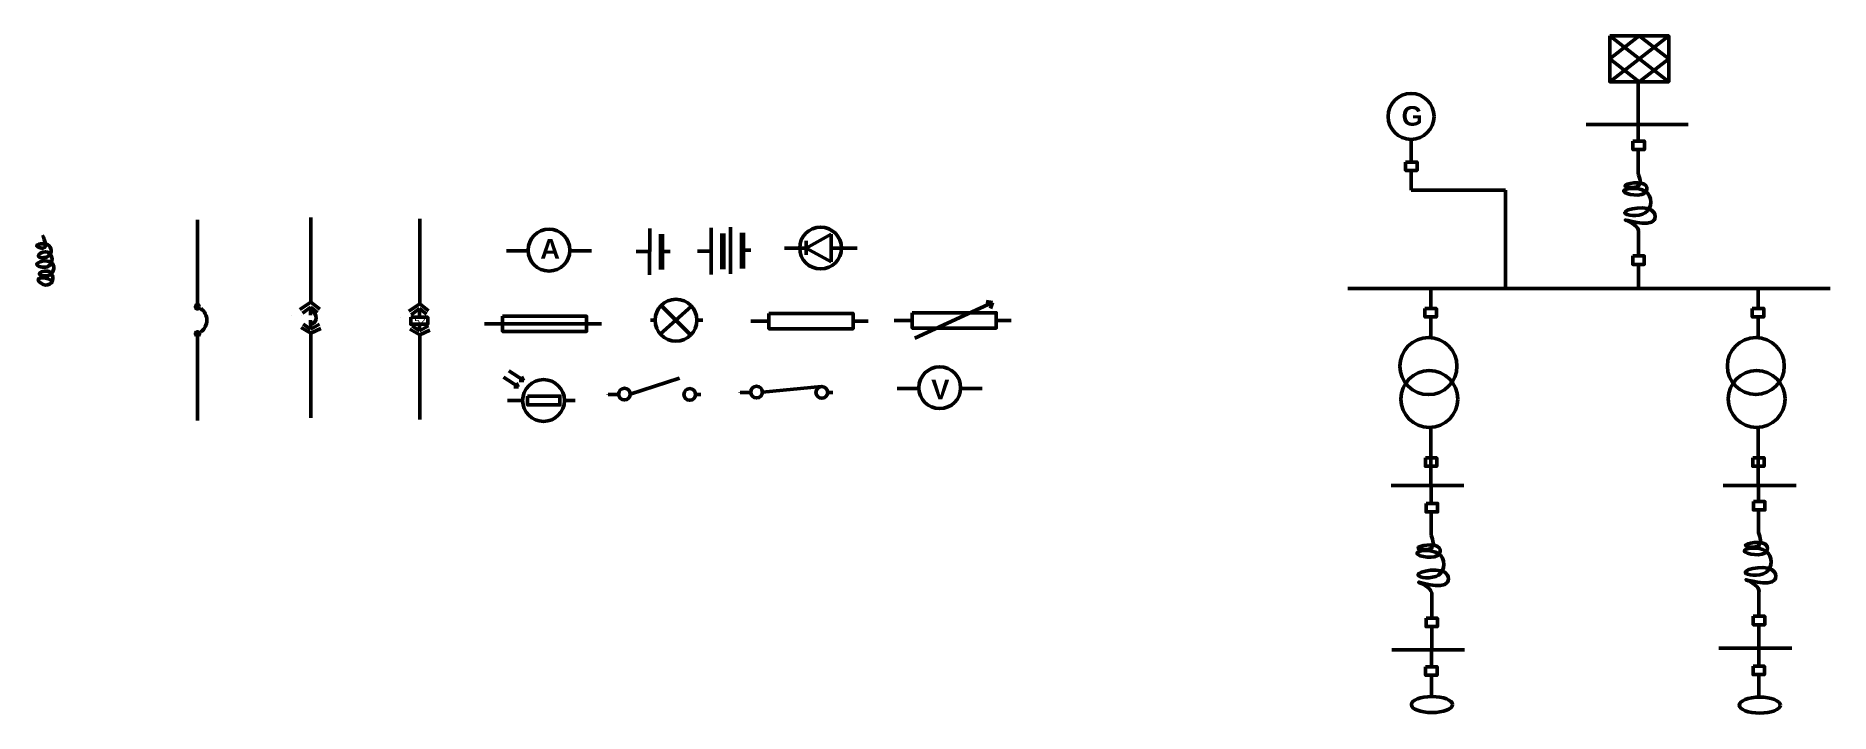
# Model space of a CAD drawing. Header units: inches. Extents: x 5 to 510, y -69 to 121.
import ezdxf

# ---------------------------------------------------------------- set-up
doc = ezdxf.new("R2010")
doc.units = ezdxf.units.IN
doc.header["$MEASUREMENT"] = 0
doc.layers.get('0').update_dxf_attribs({"lineweight": 50})
doc.styles.get("Standard").update_dxf_attribs({"font": 'arial.ttf'})

msp = doc.modelspace()

# ---------------------------------------------------------------- linework, layer by layer
for p, q in [((447.89, 121.33), (464.51, 108.43)), ((464.51, 121.33), (447.89, 108.43)), ((456.2, 121.33), (447.89, 114.88)), ((464.51, 114.88), (456.2, 121.33)), ((464.51, 108.43), (464.51, 121.33)), ((447.89, 108.43), (447.89, 114.88)), ((447.89, 114.88), (456.2, 108.43)), ((456.2, 108.43), (464.51, 114.88)), ((455.86, 96.37), (455.86, 108.43)), ((441.27, 96.37), (470, 96.37)), ((455.86, 96.65), (455.86, 91.68)), ((391.97, 92.18), (391.97, 85.8)), ((455.86, 89.3), (455.86, 82.76)), ((391.97, 83.43), (391.97, 77.85)), ((391.97, 77.85), (418.52, 77.85)), ((418.52, 77.85), (418.52, 50.2)), ((50.3, 69.49), (50.3, 45.59)), ((82.23, 70.22), (82.23, 46.32)), ((112.87, 69.77), (112.87, 45.87)), ((177.66, 67.11), (177.6, 54.03)), ((194.95, 67.24), (194.89, 54.16)), ((200.42, 67.43), (200.36, 54.35)), ((455.98, 66.52), (455.98, 59.35)), ((137.29, 60.79), (143.39, 60.79)), ((155.17, 60.79), (161.27, 60.79)), ((180.97, 60.63), (183.38, 60.63)), ((194.92, 60.7), (191.08, 60.7)), ((203.73, 60.95), (206.14, 60.95)), ((219.84, 61.57), (215.54, 61.57)), ((219.84, 61.57), (221.71, 61.53)), ((221.66, 59.69), (221.66, 63.56)), ((221.71, 61.53), (228.76, 65.49)), ((228.76, 57.66), (221.71, 61.53)), ((228.76, 65.49), (228.76, 57.66)), ((231.63, 61.57), (228.76, 61.57)), ((236.04, 61.57), (231.63, 61.57)), ((177.63, 60.57), (173.79, 60.57)), ((455.98, 56.98), (455.98, 50.2)), ((82.23, 46.32), (79.13, 44.28)), ((82.23, 46.32), (84.72, 44.34)), ((112.87, 45.87), (109.78, 43.84)), ((112.87, 45.87), (115.37, 43.9)), ((252.27, 36.17), (274.12, 46.19)), ((272.38, 46.5), (274.12, 46.19)), ((274.12, 46.19), (273.56, 44.52)), ((374.15, 50.2), (509.94, 50.2)), ((397.58, 50.2), (397.58, 44.54)), ((489.73, 50.22), (489.73, 44.56)), ((76.73, 42.57), (76.73, 42.57)), ((79.73, 42.53), (79.73, 42.53)), ((82.21, 44.96), (79.85, 43.22)), ((82.16, 41.27), (82.2, 38.74)), ((82.21, 44.96), (82.18, 42.66)), ((82.21, 44.96), (84.15, 43.4)), ((107.38, 42.12), (107.38, 42.12)), ((110.38, 42.08), (110.38, 42.08)), ((112.86, 44.52), (110.5, 42.78)), ((112.86, 44.52), (112.83, 42.22)), ((112.86, 44.52), (114.8, 42.96)), ((177.89, 41.29), (179.14, 41.29)), ((189.44, 45.16), (180.62, 37.34)), ((180.88, 45.43), (189.18, 37.06)), ((190.92, 41.29), (192.63, 41.29)), ((206.09, 41.01), (211.21, 41.01)), ((234.89, 41.01), (239.09, 41.01)), ((246.41, 41.17), (251.54, 41.17)), ((275.21, 41.17), (279.42, 41.17)), ((397.58, 42.16), (397.58, 36.31)), ((489.73, 42.18), (489.73, 36.33)), ((50.3, 36.88), (50.3, 12.99)), ((82.23, 37.61), (79.47, 39.19)), ((82.2, 38.74), (80.09, 40.1)), ((82.2, 38.74), (84.71, 40.1)), ((82.23, 37.61), (85.09, 38.93)), ((82.23, 37.61), (82.23, 13.72)), ((112.87, 37.16), (110.12, 38.74)), ((112.85, 38.3), (110.74, 39.65)), ((112.82, 40.09), (112.85, 38.3)), ((112.85, 38.3), (115.36, 39.65)), ((112.87, 37.16), (115.74, 38.48)), ((112.87, 37.16), (112.87, 13.27)), ((131.08, 40.22), (164.08, 40.22)), ((137.98, 27), (142.2, 24.23)), ((141.64, 25.4), (142.2, 24.23)), ((136.47, 25.22), (140.7, 22.44)), ((140.7, 22.44), (139.37, 22.44)), ((140.13, 23.61), (140.7, 22.44)), ((142.2, 24.23), (140.87, 24.23)), ((165.93, 20.43), (165.93, 20.29)), ((165.93, 20.29), (168.87, 20.29)), ((172.17, 20.43), (185.97, 24.96)), ((190.55, 20.29), (192.02, 20.29)), ((203.12, 21), (203.12, 20.86)), ((203.12, 20.86), (206.06, 20.86)), ((209.36, 21), (225.94, 22.56)), ((227.74, 20.86), (229.21, 20.86)), ((247.29, 22.04), (253.39, 22.04)), ((265.17, 22.04), (271.27, 22.04)), ((137.58, 18.64), (141.85, 18.64)), ((153.63, 18.64), (156.63, 18.64)), ((397.58, 11.04), (397.58, -5.27)), ((489.73, 11.06), (489.73, -5.26)), ((489.78, -4.84), (489.78, -9.81)), ((386.34, -5.27), (406.85, -5.27)), ((397.65, -5.38), (397.65, -10.35)), ((479.86, -5.26), (500.37, -5.26)), ((397.65, -12.72), (397.65, -19.27)), ((489.78, -12.18), (489.78, -18.73)), ((489.9, -34.97), (489.9, -42.13)), ((397.77, -35.51), (397.77, -42.67)), ((397.77, -45.05), (397.77, -51.82)), ((489.9, -44.51), (489.9, -51.28)), ((386.51, -51.63), (407.03, -51.63)), ((397.72, -51.39), (397.72, -56.36)), ((478.64, -51.09), (499.16, -51.09)), ((489.88, -51), (489.88, -56.2)), ((397.72, -58.74), (397.72, -64.76)), ((489.88, -58.57), (489.88, -64.89))]:
    msp.add_line(p, q)
at = {"linetype": 'Continuous', "lineweight": 200}
for p, q in [((203.73, 65.84), (203.73, 55.81)), ((180.97, 65.52), (180.97, 55.49)), ((198.26, 65.65), (198.26, 55.62)), ((198.26, 55.62), (198.26, 60.63)), ((203.73, 55.81), (203.73, 60.83)), ((180.97, 55.49), (180.97, 60.51))]:
    msp.add_line(p, q, dxfattribs=at)
for points in [[(447.89, 121.33), (464.51, 121.33), (464.51, 108.43), (447.89, 108.43)], [(454.44, 91.68), (457.66, 91.68), (457.66, 89.3), (454.44, 89.3)], [(390.43, 85.8), (393.65, 85.8), (393.65, 83.43), (390.43, 83.43)], [(454.4, 59.35), (457.62, 59.35), (457.62, 56.98), (454.4, 56.98)], [(110.38, 42.08), (115.13, 42.08), (115.13, 40.09), (110.38, 40.09)], [(136.2, 42.37), (159.88, 42.37), (159.88, 38.07), (136.2, 38.07)], [(211.21, 43.16), (234.89, 43.16), (234.89, 38.85), (211.21, 38.85)], [(251.54, 43.33), (275.21, 43.33), (275.21, 39.02), (251.54, 39.02)], [(395.89, 44.54), (399.1, 44.54), (399.1, 42.16), (395.89, 42.16)], [(488.04, 44.56), (491.25, 44.56), (491.25, 42.18), (488.04, 42.18)], [(143.25, 19.86), (152.35, 19.86), (152.35, 17.37), (143.25, 17.37)], [(395.99, 2.48), (399.21, 2.48), (399.21, 0.11), (395.99, 0.11)], [(488.15, 2.5), (491.36, 2.5), (491.36, 0.13), (488.15, 0.13)], [(488.36, -9.81), (491.57, -9.81), (491.57, -12.18), (488.36, -12.18)], [(396.22, -10.35), (399.44, -10.35), (399.44, -12.72), (396.22, -12.72)], [(396.18, -42.67), (399.4, -42.67), (399.4, -45.05), (396.18, -45.05)], [(488.32, -42.13), (491.53, -42.13), (491.53, -44.51), (488.32, -44.51)], [(396.07, -56.36), (399.29, -56.36), (399.29, -58.74), (396.07, -58.74)], [(488.24, -56.2), (491.45, -56.2), (491.45, -58.57), (488.24, -58.57)]]:
    msp.add_lwpolyline(points, close=True)
for centre, radius in [((391.97, 98.64), 6.46), ((149.28, 60.98), 5.89), ((225.74, 61.57), 5.89), ((50.3, 45.02), 0.57), ((185.03, 41.25), 5.89), ((50.32, 37.45), 0.57), ((396.87, 28.32), 8.02), ((489.03, 28.34), 8.02), ((259.28, 22.24), 5.89), ((397.1, 19.05), 8.02), ((489.26, 19.06), 8.02), ((147.74, 18.64), 5.89), ((170.52, 20.43), 1.65), ((188.9, 20.34), 1.65), ((207.71, 21), 1.65), ((226.09, 20.91), 1.65)]:
    msp.add_circle(centre, radius)
for centre, radius, start, end in [((48.92, 41.23), 4.03, 305.7073, 54.2927), ((81.79, 41.91), 1.94, 295.2977, 66.3407)]:
    msp.add_arc(centre, radius, start, end)
for centre in [(397.84, -67), (490.15, -67.16)]:
    msp.add_ellipse(centre, major_axis=(5.79, 0), ratio=0.388016)
for points in [[(455.86, 82.76), (455.86, 79.05), (452.23, 79.05), (458.19, 79.05), (458.19, 77.56), (451.85, 77.56), (457.91, 77.56), (457.91, 71.5), (452.13, 71.5), (460.43, 71.5), (460.43, 69.45), (452.32, 69.45), (455.98, 66.52), (455.98, 65.91)], [(6.7, 65.24), (6.92, 61.58), (5.09, 62.11), (8.22, 62.49), (8.38, 59.29), (5.47, 59.36), (7.54, 60.51), (9.22, 59.29), (8.07, 56.31), (5.09, 56.92), (9.14, 57.53), (8.76, 54.02), (5.78, 54.32), (8.61, 54.93), (9.14, 51.73), (6.85, 51.35), (5.47, 52.72), (7.92, 53.03), (9.29, 52.34)], [(397.65, -19.27), (397.65, -22.97), (394.01, -22.97), (399.98, -22.97), (399.98, -24.46), (393.63, -24.46), (399.7, -24.46), (399.7, -30.52), (393.91, -30.52), (402.22, -30.52), (402.22, -32.57), (394.1, -32.57), (397.77, -35.51), (397.77, -36.11)], [(489.79, -18.55), (489.79, -22.26), (486.15, -22.26), (492.12, -22.26), (492.12, -23.75), (485.78, -23.75), (491.84, -23.75), (491.84, -29.8), (486.06, -29.8), (494.36, -29.8), (494.36, -31.85), (486.24, -31.85), (489.91, -34.79), (489.91, -35.4)]]:
    msp.add_spline(points, degree=3)

# ---------------------------------------------------------------- texts
at = {"attachment_point": 1}
for s, width, heights, insert, char_height in [('{\\fArial|b1|i0|c0|p34;G}', 0.1386, [0], (389.3, 101.54), 5.5), ('{\\fArial|b1|i0|c0|p34;A}', 1.4229, [0], (146.82, 64.1), 5.5), ('\\pt0,12,16,18;52', 2.7456, [0.897], (111.39, 42.06), 2), ('{\\fArial|b1|i0|c0|p34;V}', 1.2267, [0], (256.88, 24.51), 5.5)]:
    msp.add_mtext_dynamic_manual_height_columns(s, width=width, gutter_width=1, heights=heights, dxfattribs=dict(at, insert=insert, char_height=char_height))

doc.saveas('drawing.dxf')
